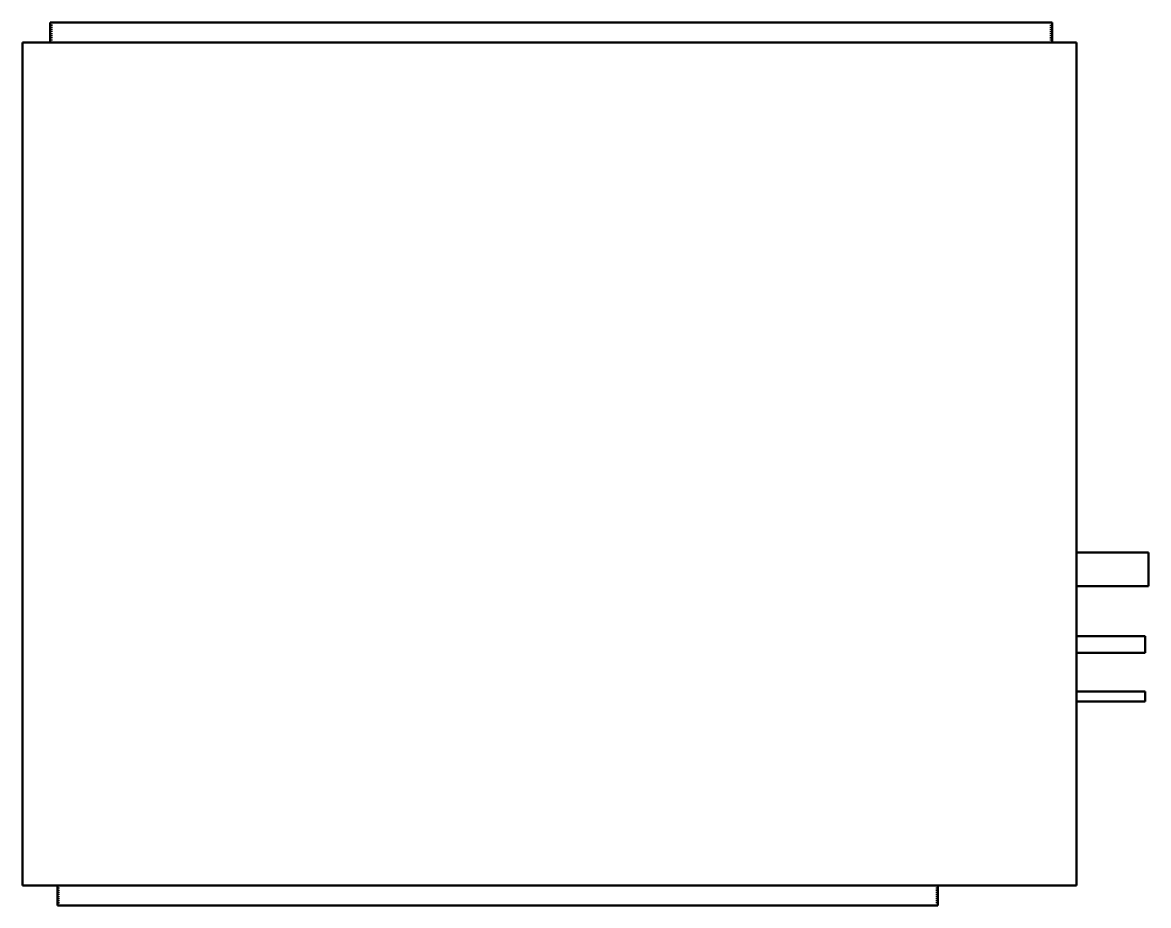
# Model space of a CAD drawing. Header units: millimetres. Extents: x -500 to 568, y -419 to 419.
import ezdxf

# ---------------------------------------------------------------- set-up
doc = ezdxf.new("R2010")
doc.units = ezdxf.units.MM
doc.linetypes.add('Dashed', pattern=[2, 1, -1])
doc.layers.add('AM_0', color=7, linetype='Continuous', lineweight=50)
doc.layers.add('AM_9', color=6, linetype='Dashed', lineweight=25)

# ---------------------------------------------------------------- blocks, each defined once
blk = doc.blocks.new('1_FBA18AAVJU_PART4_0_in_FBA18AAVJU_4')
at = {"layer": 'AM_0'}
for p, q in [((568.325, -84.1375), (500.0625, -84.1375)), ((568.325, -84.1375), (568.325, -115.8875)), ((500.0625, -115.8875), (568.325, -115.8875))]:
    blk.add_line(p, q, dxfattribs=at)
blk = doc.blocks.new('2_FBA18AAVJU_PART3_0_in_FBA18AAVJU_4')
at = {"layer": 'AM_0'}
for p, q in [((565.15, -215.9), (500.0625, -215.9)), ((565.15, -215.9), (565.15, -225.425)), ((500.0625, -225.425), (565.15, -225.425))]:
    blk.add_line(p, q, dxfattribs=at)
blk = doc.blocks.new('3_FBA18AAVJU_PART2_0_in_FBA18AAVJU_4')
at = {"layer": 'AM_0'}
for p, q in [((565.15, -163.5125), (500.0625, -163.5125)), ((565.15, -163.5125), (565.15, -179.3875)), ((500.0625, -179.3875), (565.15, -179.3875))]:
    blk.add_line(p, q, dxfattribs=at)
blk = doc.blocks.new('4_FBA18AAVJU_PART1_0_in_FBA18AAVJU_4')
at = {"layer": 'AM_0'}
for p, q in [((-473.86875, 419.1), (477.04375, 419.1)), ((-473.86875, 419.1), (-473.86875, 400.05)), ((477.04375, 400.05), (477.04375, 419.1)), ((500.0625, 400.05), (-500.0625, 400.05)), ((-500.0625, 400.05), (-500.0625, -400.05)), ((500.0625, -400.05), (500.0625, 400.05)), ((-500.0625, -400.05), (500.0625, -400.05)), ((-466.725, -419.1), (-466.725, -400.05)), ((368.3, -400.05), (368.3, -419.1)), ((368.3, -419.1), (-466.725, -419.1))]:
    blk.add_line(p, q, dxfattribs=at)
at = {"layer": 'AM_9'}
for p, q in [((-472.28125, 419.1), (-472.28125, 400.05)), ((475.45625, 400.05), (475.45625, 419.1)), ((-465.1375, -419.1), (-465.1375, -400.05)), ((366.7125, -400.05), (366.7125, -419.1))]:
    blk.add_line(p, q, dxfattribs=at)

msp = doc.modelspace()

# ---------------------------------------------------------------- block references
for name in ['4_FBA18AAVJU_PART1_0_in_FBA18AAVJU_4', '1_FBA18AAVJU_PART4_0_in_FBA18AAVJU_4', '3_FBA18AAVJU_PART2_0_in_FBA18AAVJU_4', '2_FBA18AAVJU_PART3_0_in_FBA18AAVJU_4']:
    msp.add_blockref(name, (0, 0))

doc.saveas('drawing.dxf')
